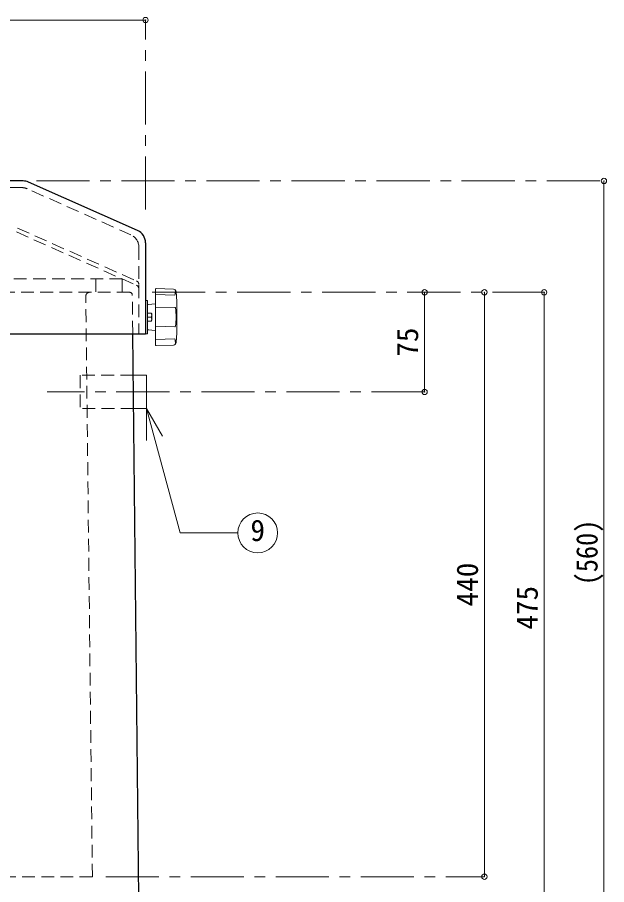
# Model space of a CAD drawing. Units: millimetres, scale not verified. Extents: x -1698 to 1542, y -1086 to 1162.
# Drawn here: x 65 to 509, y -512 to 141 of the extents above; entities that cross this region are included whole.
import ezdxf
from ezdxf.enums import TextEntityAlignment as Align

# ---------------------------------------------------------------- set-up
doc = ezdxf.new("R2010")
doc.units = ezdxf.units.MM
doc.header["$LTSCALE"] = 8
doc.header["$PDMODE"] = 32
doc.header["$PDSIZE"] = 4
doc.linetypes.add('CHAIN1', pattern=[8, 5, -1, 1, -1])
doc.linetypes.add('DASHED1', pattern=[1.8, 1.2, -0.6])
doc.layers.add('0-0', color=7, linetype='Continuous', lineweight=18)
doc.styles.add('ＭＳ ゴシック', font='')
doc.styles.get('ＭＳ ゴシック').set_extended_font_data('MS Gothic')

msp = doc.modelspace()

# ---------------------------------------------------------------- linework, layer by layer
at = {"layer": '0-0', "color": 4, "lineweight": 9}
for p, q in [((-318.241, 138.531), (161.759, 138.531)), ((506.759, -541.469), (506.759, 17.349)), ((371.759, -141.469), (371.759, -66.469)), ((416.759, -506.469), (416.759, -66.469)), ((461.759, -66.469), (461.759, -541.469)), ((162.611, -128.969), (152.444, -128.969)), ((162.611, -128.969), (162.611, -153.969)), ((162.611, -153.969), (152.718, -153.969))]:
    msp.add_line(p, q, dxfattribs=at)
at = {"layer": '0-0', "color": 4, "linetype": 'CHAIN1', "lineweight": 9}
for p, q in [((161.759, -4.149), (161.759, 138.531)), ((79.637, 17.349), (506.759, 17.349)), ((166.759, -66.469), (461.759, -66.469)), ((371.774, -141.469), (87.611, -141.469)), ((131.759, -506.469), (416.759, -506.469))]:
    msp.add_line(p, q, dxfattribs=at)
at = {"layer": '0-0', "color": 5, "lineweight": 25}
for p, q in [((69.637, 17.349), (-226.119, 17.349)), ((155.82, -20.011), (73.698, 16.488)), ((161.759, -29.149), (161.759, -97.651)), ((-129.45, -97.651), (161.759, -97.651)), ((156.759, -522.469), (152.101, -97.651))]:
    msp.add_line(p, q, dxfattribs=at)
at = {"layer": '0-0', "linetype": 'DASHED1'}
for p, q in [((68.576, 12.349), (-112.306, 12.349)), ((150.82, -23.261), (72.637, 11.488)), ((65.301, -18.082), (154.977, -57.938)), ((64.664, -21.082), (154.977, -61.221)), ((156.759, -32.399), (156.759, -97.651)), ((144.287, -56.469), (-115.768, -56.469)), ((144.287, -56.469), (144.287, -66.469)), ((149.781, -66.469), (-118.024, -66.469)), ((121.759, -506.469), (116.793, -69.503)), ((152.101, -97.651), (151.781, -68.447)), ((121.759, -506.469), (-278.241, -506.469))]:
    msp.add_line(p, q, dxfattribs=at)
at = {"layer": '0-0', "color": 4, "linetype": 'DASHED1', "lineweight": 9}
for p, q in [((124.287, -56.469), (124.287, -66.469)), ((112.611, -128.969), (112.611, -153.969)), ((152.444, -128.969), (112.611, -128.969)), ((152.718, -153.969), (112.611, -153.969))]:
    msp.add_line(p, q, dxfattribs=at)
at = {"layer": '0-0'}
for p, q in [((169.259, -106.114), (169.259, -64.187)), ((169.775, -63.688), (182.923, -64.111)), ((169.259, -68.216), (183.806, -68.701)), ((185.245, -73.387), (184.856, -66.005)), ((163.259, -72.651), (161.759, -72.651)), ((163.717, -75.612), (169.259, -75.151)), ((169.259, -78.296), (183.806, -77.811)), ((185.259, -96.387), (185.259, -73.914)), ((165.884, -82.151), (163.259, -82.151)), ((166.509, -82.802), (166.509, -87.499)), ((165.884, -85.151), (163.259, -85.151)), ((165.884, -88.151), (163.259, -88.151)), ((163.717, -94.689), (169.259, -95.151)), ((169.259, -92.005), (183.806, -92.49)), ((185.245, -96.914), (184.856, -104.296)), ((169.259, -102.085), (183.806, -101.6)), ((169.775, -106.613), (182.923, -106.19)), ((162.611, -153.969), (174.611, -174.754)), ((162.611, -153.969), (162.611, -177.969))]:
    msp.add_line(p, q, dxfattribs=at)
for points in [[(163.259, -72.651), (163.259, -97.651), (161.759, -97.651)], [(162.611, -153.969), (187.701, -247.606), (231.182, -247.606)]]:
    msp.add_lwpolyline(points, dxfattribs=at)
msp.add_circle((246.182, -247.606), 15, dxfattribs=at)
at = {"layer": '0-0', "color": 5, "lineweight": 25}
for centre, start, end in [((69.637, 7.349), 66.03751, 90), ((151.759, -29.149), 0, 66.03751)]:
    msp.add_arc(centre, 10, start, end, dxfattribs=at)
at = {"layer": '0-0', "linetype": 'DASHED1'}
for centre, radius, start, end in [((68.576, 2.349), 10, 66.03751, 90), ((146.759, -32.399), 10, 0, 66.03751), ((153.759, -60.679), 3, 0, 66.03751), ((153.759, -63.962), 3, 0, 66.03751), ((119.793, -69.469), 3, 90, 180.65106), ((149.781, -68.469), 2, 0.62822, 90)]:
    msp.add_arc(centre, radius, start, end, dxfattribs=at)
at = {"layer": '0-0'}
for centre, radius, start, end in [((169.759, -64.187), 0.5, 88.15415, 180), ((182.859, -66.11), 2, 3.01913, 88.15415), ((182.19, -65.646), 2.072, 3.02757, 38.73305), ((174.302, -65.726), 9.959, 342.62002, 1.09064), ((163.759, -76.111), 0.5, 94.76364, 180), ((183.823, -78.311), 0.5, 7.29873, 91.90915), ((130.422, -85.151), 54.337, 352.70127, 7.29873), ((175.259, -73.914), 10, 0, 3.01913), ((164.943, -83.679), 1.795, 29.24063, 58.37188), ((164.404, -83.651), 2.108, 314.62454, 45.37546), ((164.943, -86.622), 1.795, 301.62812, 330.75937), ((164.404, -86.651), 2.108, 314.62454, 45.37546), ((163.759, -94.191), 0.5, 180, 265.23636), ((183.823, -91.99), 0.5, 268.09085, 352.70127), ((175.259, -96.387), 10, 356.98087, 0), ((182.859, -104.191), 2, 271.84585, 356.98087), ((174.302, -104.575), 9.959, 358.90936, 17.37998), ((169.759, -106.114), 0.5, 180, 271.84585), ((182.19, -104.655), 2.072, 321.26695, 356.97243)]:
    msp.add_arc(centre, radius, start, end, dxfattribs=at)
at = {"layer": '0-0', "color": 1}
for p in [(161.759, 138.531), (506.759, 17.349), (371.759, -66.469), (416.759, -66.469), (461.759, -66.469), (371.759, -141.469), (416.759, -506.469)]:
    msp.add_point(p, dxfattribs=at)

# ---------------------------------------------------------------- texts
at = {"layer": '0-0', "style": 'ＭＳ ゴシック'}
for s, p in [('75', (371.759, -114.969)), ('440', (416.759, -302.969)), ('475', (461.759, -320.469))]:
    msp.add_text(s, height=16.13, rotation=90, dxfattribs=at).set_placement(p, align=Align.BOTTOM_LEFT)
msp.add_text('9', height=16.13, dxfattribs=at).set_placement((240.682, -258.606), align=Align.BOTTOM_LEFT)
at = {"layer": '0-0', "style": 'ＭＳ ゴシック', "width": 0.9}
msp.add_text('(560)', height=16.13, rotation=90, dxfattribs=at).set_placement((506.759, -287.06), align=Align.BOTTOM_LEFT)

doc.saveas('drawing.dxf')
